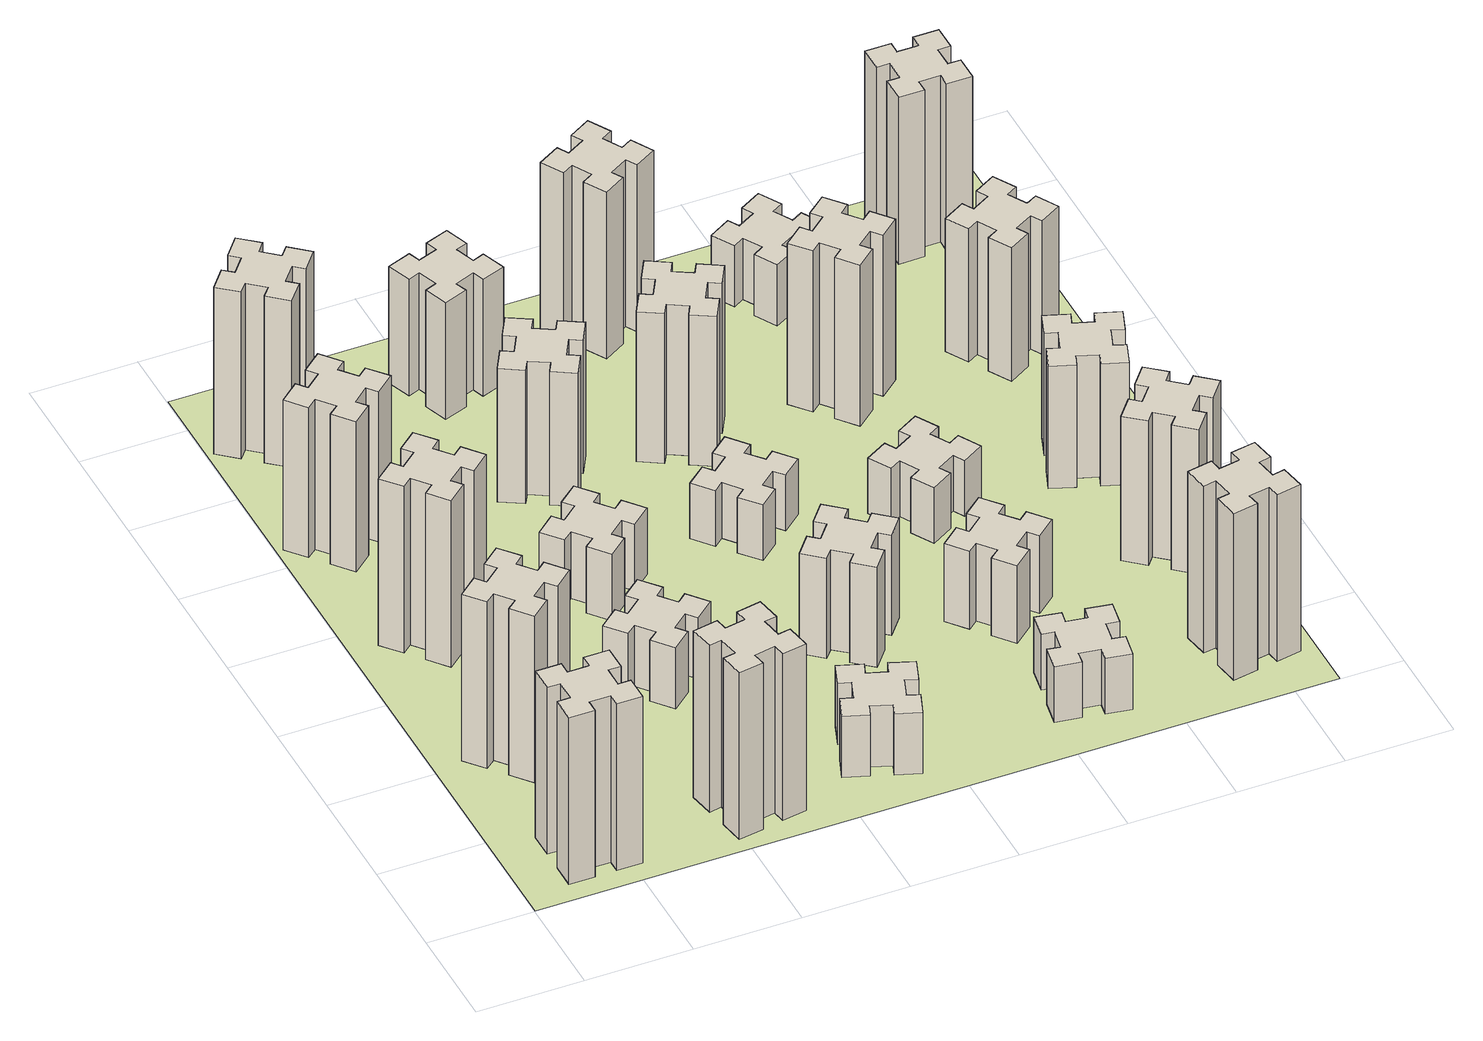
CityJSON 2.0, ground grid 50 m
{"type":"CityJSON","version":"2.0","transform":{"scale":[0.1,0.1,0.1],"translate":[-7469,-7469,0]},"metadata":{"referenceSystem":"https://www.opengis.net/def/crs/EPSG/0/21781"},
"CityObjects":{
"building1":{"type":"Building","attributes":{"class":"1000","function":"1000","usage":"1000","yearOfConstruction":2016,"roofType":"1000","measuredHeight":90,"storeysAboveGround":30,"storeysBelowGround":0},"geometry":[{"type":"Solid","lod":"1","boundaries":[[[[0,1,2,3,4,5,6,7,8,9,10,11,12,13,14,15,16,17,18,19]],[[17,16,20,21]],[[16,15,22,20]],[[15,14,23,22]],[[14,13,24,23]],[[13,12,25,24]],[[12,11,26,25]],[[11,10,27,26]],[[10,9,28,27]],[[9,8,29,28]],[[8,7,30,29]],[[7,6,31,30]],[[6,5,32,31]],[[5,4,33,32]],[[4,3,34,33]],[[3,2,35,34]],[[2,1,36,35]],[[1,0,37,36]],[[0,19,38,37]],[[19,18,39,38]],[[18,17,21,39]],[[24,25,26,27,28,29,30,31,32,33,34,35,36,37,38,39,21,20,22,23]]]]}]},
"building2":{"type":"Building","attributes":{"class":"1000","function":"1000","usage":"1000","yearOfConstruction":2016,"roofType":"1000","measuredHeight":90,"storeysAboveGround":30,"storeysBelowGround":0},"geometry":[{"type":"Solid","lod":"1","boundaries":[[[[40,41,42,43,44,45,46,47,48,49,50,51,52,53,54,55,56,57,58,59]],[[57,56,60,61]],[[56,55,62,60]],[[55,54,63,62]],[[54,53,64,63]],[[53,52,65,64]],[[52,51,66,65]],[[51,50,67,66]],[[50,49,68,67]],[[49,48,69,68]],[[48,47,70,69]],[[47,46,71,70]],[[46,45,72,71]],[[45,44,73,72]],[[44,43,74,73]],[[43,42,75,74]],[[42,41,76,75]],[[41,40,77,76]],[[40,59,78,77]],[[59,58,79,78]],[[58,57,61,79]],[[64,65,66,67,68,69,70,71,72,73,74,75,76,77,78,79,61,60,62,63]]]]}]},
"building3":{"type":"Building","attributes":{"class":"1000","function":"1000","usage":"1000","yearOfConstruction":2016,"roofType":"1000","measuredHeight":90,"storeysAboveGround":30,"storeysBelowGround":0},"geometry":[{"type":"Solid","lod":"1","boundaries":[[[[80,81,82,83,84,85,86,87,88,89,90,91,92,93,94,95,96,97,98,99]],[[97,96,100,101]],[[96,95,102,100]],[[95,94,103,102]],[[94,93,104,103]],[[93,92,105,104]],[[92,91,106,105]],[[91,90,107,106]],[[90,89,108,107]],[[89,88,109,108]],[[88,87,110,109]],[[87,86,111,110]],[[86,85,112,111]],[[85,84,113,112]],[[84,83,114,113]],[[83,82,115,114]],[[82,81,116,115]],[[81,80,117,116]],[[80,99,118,117]],[[99,98,119,118]],[[98,97,101,119]],[[104,105,106,107,108,109,110,111,112,113,114,115,116,117,118,119,101,100,102,103]]]]}]},
"building4":{"type":"Building","attributes":{"class":"1000","function":"1000","usage":"1000","yearOfConstruction":2016,"roofType":"1000","measuredHeight":81,"storeysAboveGround":30,"storeysBelowGround":0},"geometry":[{"type":"Solid","lod":"1","boundaries":[[[[120,121,122,123,124,125,126,127,128,129,130,131,132,133,134,135,136,137,138,139]],[[137,136,140,141]],[[136,135,142,140]],[[135,134,143,142]],[[134,133,144,143]],[[133,132,145,144]],[[132,131,146,145]],[[131,130,147,146]],[[130,129,148,147]],[[129,128,149,148]],[[128,127,150,149]],[[127,126,151,150]],[[126,125,152,151]],[[125,124,153,152]],[[124,123,154,153]],[[123,122,155,154]],[[122,121,156,155]],[[121,120,157,156]],[[120,139,158,157]],[[139,138,159,158]],[[138,137,141,159]],[[144,145,146,147,148,149,150,151,152,153,154,155,156,157,158,159,141,140,142,143]]]]}]},
"building5":{"type":"Building","attributes":{"class":"1000","function":"1000","usage":"1000","yearOfConstruction":2016,"roofType":"1000","measuredHeight":90,"storeysAboveGround":30,"storeysBelowGround":0},"geometry":[{"type":"Solid","lod":"1","boundaries":[[[[160,161,162,163,164,165,166,167,168,169,170,171,172,173,174,175,176,177,178,179]],[[177,176,180,181]],[[176,175,182,180]],[[175,174,183,182]],[[174,173,184,183]],[[173,172,185,184]],[[172,171,186,185]],[[171,170,187,186]],[[170,169,188,187]],[[169,168,189,188]],[[168,167,190,189]],[[167,166,191,190]],[[166,165,192,191]],[[165,164,193,192]],[[164,163,194,193]],[[163,162,195,194]],[[162,161,196,195]],[[161,160,197,196]],[[160,179,198,197]],[[179,178,199,198]],[[178,177,181,199]],[[184,185,186,187,188,189,190,191,192,193,194,195,196,197,198,199,181,180,182,183]]]]}]},
"building6":{"type":"Building","attributes":{"class":"1000","function":"1000","usage":"1000","yearOfConstruction":2016,"roofType":"1000","measuredHeight":90,"storeysAboveGround":30,"storeysBelowGround":0},"geometry":[{"type":"Solid","lod":"1","boundaries":[[[[200,201,202,203,204,205,206,207,208,209,210,211,212,213,214,215,216,217,218,219]],[[217,216,220,221]],[[216,215,222,220]],[[215,214,223,222]],[[214,213,224,223]],[[213,212,225,224]],[[212,211,226,225]],[[211,210,227,226]],[[210,209,228,227]],[[209,208,229,228]],[[208,207,230,229]],[[207,206,231,230]],[[206,205,232,231]],[[205,204,233,232]],[[204,203,234,233]],[[203,202,235,234]],[[202,201,236,235]],[[201,200,237,236]],[[200,219,238,237]],[[219,218,239,238]],[[218,217,221,239]],[[224,225,226,227,228,229,230,231,232,233,234,235,236,237,238,239,221,220,222,223]]]]}]},
"building7":{"type":"Building","attributes":{"class":"1000","function":"1000","usage":"1000","yearOfConstruction":2016,"roofType":"1000","measuredHeight":33,"storeysAboveGround":30,"storeysBelowGround":0},"geometry":[{"type":"Solid","lod":"1","boundaries":[[[[240,241,242,243,244,245,246,247,248,249,250,251,252,253,254,255,256,257,258,259]],[[257,256,260,261]],[[256,255,262,260]],[[255,254,263,262]],[[254,253,264,263]],[[253,252,265,264]],[[252,251,266,265]],[[251,250,267,266]],[[250,249,268,267]],[[249,248,269,268]],[[248,247,270,269]],[[247,246,271,270]],[[246,245,272,271]],[[245,244,273,272]],[[244,243,274,273]],[[243,242,275,274]],[[242,241,276,275]],[[241,240,277,276]],[[240,259,278,277]],[[259,258,279,278]],[[258,257,261,279]],[[264,265,266,267,268,269,270,271,272,273,274,275,276,277,278,279,261,260,262,263]]]]}]},
"building8":{"type":"Building","attributes":{"class":"1000","function":"1000","usage":"1000","yearOfConstruction":2016,"roofType":"1000","measuredHeight":36,"storeysAboveGround":30,"storeysBelowGround":0},"geometry":[{"type":"Solid","lod":"1","boundaries":[[[[280,281,282,283,284,285,286,287,288,289,290,291,292,293,294,295,296,297,298,299]],[[297,296,300,301]],[[296,295,302,300]],[[295,294,303,302]],[[294,293,304,303]],[[293,292,305,304]],[[292,291,306,305]],[[291,290,307,306]],[[290,289,308,307]],[[289,288,309,308]],[[288,287,310,309]],[[287,286,311,310]],[[286,285,312,311]],[[285,284,313,312]],[[284,283,314,313]],[[283,282,315,314]],[[282,281,316,315]],[[281,280,317,316]],[[280,299,318,317]],[[299,298,319,318]],[[298,297,301,319]],[[304,305,306,307,308,309,310,311,312,313,314,315,316,317,318,319,301,300,302,303]]]]}]},
"building9":{"type":"Building","attributes":{"class":"1000","function":"1000","usage":"1000","yearOfConstruction":2016,"roofType":"1000","measuredHeight":33,"storeysAboveGround":30,"storeysBelowGround":0},"geometry":[{"type":"Solid","lod":"1","boundaries":[[[[320,321,322,323,324,325,326,327,328,329,330,331,332,333,334,335,336,337,338,339]],[[337,336,340,341]],[[336,335,342,340]],[[335,334,343,342]],[[334,333,344,343]],[[333,332,345,344]],[[332,331,346,345]],[[331,330,347,346]],[[330,329,348,347]],[[329,328,349,348]],[[328,327,350,349]],[[327,326,351,350]],[[326,325,352,351]],[[325,324,353,352]],[[324,323,354,353]],[[323,322,355,354]],[[322,321,356,355]],[[321,320,357,356]],[[320,339,358,357]],[[339,338,359,358]],[[338,337,341,359]],[[344,345,346,347,348,349,350,351,352,353,354,355,356,357,358,359,341,340,342,343]]]]}]},
"building10":{"type":"Building","attributes":{"class":"1000","function":"1000","usage":"1000","yearOfConstruction":2016,"roofType":"1000","measuredHeight":72,"storeysAboveGround":30,"storeysBelowGround":0},"geometry":[{"type":"Solid","lod":"1","boundaries":[[[[360,361,362,363,364,365,366,367,368,369,370,371,372,373,374,375,376,377,378,379]],[[377,376,380,381]],[[376,375,382,380]],[[375,374,383,382]],[[374,373,384,383]],[[373,372,385,384]],[[372,371,386,385]],[[371,370,387,386]],[[370,369,388,387]],[[369,368,389,388]],[[368,367,390,389]],[[367,366,391,390]],[[366,365,392,391]],[[365,364,393,392]],[[364,363,394,393]],[[363,362,395,394]],[[362,361,396,395]],[[361,360,397,396]],[[360,379,398,397]],[[379,378,399,398]],[[378,377,381,399]],[[384,385,386,387,388,389,390,391,392,393,394,395,396,397,398,399,381,380,382,383]]]]}]},
"building11":{"type":"Building","attributes":{"class":"1000","function":"1000","usage":"1000","yearOfConstruction":2016,"roofType":"1000","measuredHeight":63,"storeysAboveGround":30,"storeysBelowGround":0},"geometry":[{"type":"Solid","lod":"1","boundaries":[[[[400,401,402,403,404,405,406,407,408,409,410,411,412,413,414,415,416,417,418,419]],[[417,416,420,421]],[[416,415,422,420]],[[415,414,423,422]],[[414,413,424,423]],[[413,412,425,424]],[[412,411,426,425]],[[411,410,427,426]],[[410,409,428,427]],[[409,408,429,428]],[[408,407,430,429]],[[407,406,431,430]],[[406,405,432,431]],[[405,404,433,432]],[[404,403,434,433]],[[403,402,435,434]],[[402,401,436,435]],[[401,400,437,436]],[[400,419,438,437]],[[419,418,439,438]],[[418,417,421,439]],[[424,425,426,427,428,429,430,431,432,433,434,435,436,437,438,439,421,420,422,423]]]]}]},
"building12":{"type":"Building","attributes":{"class":"1000","function":"1000","usage":"1000","yearOfConstruction":2016,"roofType":"1000","measuredHeight":54,"storeysAboveGround":30,"storeysBelowGround":0},"geometry":[{"type":"Solid","lod":"1","boundaries":[[[[440,441,442,443,444,445,446,447,448,449,450,451,452,453,454,455,456,457,458,459]],[[457,456,460,461]],[[456,455,462,460]],[[455,454,463,462]],[[454,453,464,463]],[[453,452,465,464]],[[452,451,466,465]],[[451,450,467,466]],[[450,449,468,467]],[[449,448,469,468]],[[448,447,470,469]],[[447,446,471,470]],[[446,445,472,471]],[[445,444,473,472]],[[444,443,474,473]],[[443,442,475,474]],[[442,441,476,475]],[[441,440,477,476]],[[440,459,478,477]],[[459,458,479,478]],[[458,457,461,479]],[[464,465,466,467,468,469,470,471,472,473,474,475,476,477,478,479,461,460,462,463]]]]}]},
"building13":{"type":"Building","attributes":{"class":"1000","function":"1000","usage":"1000","yearOfConstruction":2016,"roofType":"1000","measuredHeight":30,"storeysAboveGround":30,"storeysBelowGround":0},"geometry":[{"type":"Solid","lod":"1","boundaries":[[[[480,481,482,483,484,485,486,487,488,489,490,491,492,493,494,495,496,497,498,499]],[[497,496,500,501]],[[496,495,502,500]],[[495,494,503,502]],[[494,493,504,503]],[[493,492,505,504]],[[492,491,506,505]],[[491,490,507,506]],[[490,489,508,507]],[[489,488,509,508]],[[488,487,510,509]],[[487,486,511,510]],[[486,485,512,511]],[[485,484,513,512]],[[484,483,514,513]],[[483,482,515,514]],[[482,481,516,515]],[[481,480,517,516]],[[480,499,518,517]],[[499,498,519,518]],[[498,497,501,519]],[[504,505,506,507,508,509,510,511,512,513,514,515,516,517,518,519,501,500,502,503]]]]}]},
"building14":{"type":"Building","attributes":{"class":"1000","function":"1000","usage":"1000","yearOfConstruction":2016,"roofType":"1000","measuredHeight":81,"storeysAboveGround":30,"storeysBelowGround":0},"geometry":[{"type":"Solid","lod":"1","boundaries":[[[[520,521,522,523,524,525,526,527,528,529,530,531,532,533,534,535,536,537,538,539]],[[537,536,540,541]],[[536,535,542,540]],[[535,534,543,542]],[[534,533,544,543]],[[533,532,545,544]],[[532,531,546,545]],[[531,530,547,546]],[[530,529,548,547]],[[529,528,549,548]],[[528,527,550,549]],[[527,526,551,550]],[[526,525,552,551]],[[525,524,553,552]],[[524,523,554,553]],[[523,522,555,554]],[[522,521,556,555]],[[521,520,557,556]],[[520,539,558,557]],[[539,538,559,558]],[[538,537,541,559]],[[544,545,546,547,548,549,550,551,552,553,554,555,556,557,558,559,541,540,542,543]]]]}]},
"building15":{"type":"Building","attributes":{"class":"1000","function":"1000","usage":"1000","yearOfConstruction":2016,"roofType":"1000","measuredHeight":30,"storeysAboveGround":30,"storeysBelowGround":0},"geometry":[{"type":"Solid","lod":"1","boundaries":[[[[560,561,562,563,564,565,566,567,568,569,570,571,572,573,574,575,576,577,578,579]],[[577,576,580,581]],[[576,575,582,580]],[[575,574,583,582]],[[574,573,584,583]],[[573,572,585,584]],[[572,571,586,585]],[[571,570,587,586]],[[570,569,588,587]],[[569,568,589,588]],[[568,567,590,589]],[[567,566,591,590]],[[566,565,592,591]],[[565,564,593,592]],[[564,563,594,593]],[[563,562,595,594]],[[562,561,596,595]],[[561,560,597,596]],[[560,579,598,597]],[[579,578,599,598]],[[578,577,581,599]],[[584,585,586,587,588,589,590,591,592,593,594,595,596,597,598,599,581,580,582,583]]]]}]},
"building16":{"type":"Building","attributes":{"class":"1000","function":"1000","usage":"1000","yearOfConstruction":2016,"roofType":"1000","measuredHeight":90,"storeysAboveGround":30,"storeysBelowGround":0},"geometry":[{"type":"Solid","lod":"1","boundaries":[[[[600,601,602,603,604,605,606,607,608,609,610,611,612,613,614,615,616,617,618,619]],[[617,616,620,621]],[[616,615,622,620]],[[615,614,623,622]],[[614,613,624,623]],[[613,612,625,624]],[[612,611,626,625]],[[611,610,627,626]],[[610,609,628,627]],[[609,608,629,628]],[[608,607,630,629]],[[607,606,631,630]],[[606,605,632,631]],[[605,604,633,632]],[[604,603,634,633]],[[603,602,635,634]],[[602,601,636,635]],[[601,600,637,636]],[[600,619,638,637]],[[619,618,639,638]],[[618,617,621,639]],[[624,625,626,627,628,629,630,631,632,633,634,635,636,637,638,639,621,620,622,623]]]]}]},
"building17":{"type":"Building","attributes":{"class":"1000","function":"1000","usage":"1000","yearOfConstruction":2016,"roofType":"1000","measuredHeight":42,"storeysAboveGround":30,"storeysBelowGround":0},"geometry":[{"type":"Solid","lod":"1","boundaries":[[[[640,641,642,643,644,645,646,647,648,649,650,651,652,653,654,655,656,657,658,659]],[[657,656,660,661]],[[656,655,662,660]],[[655,654,663,662]],[[654,653,664,663]],[[653,652,665,664]],[[652,651,666,665]],[[651,650,667,666]],[[650,649,668,667]],[[649,648,669,668]],[[648,647,670,669]],[[647,646,671,670]],[[646,645,672,671]],[[645,644,673,672]],[[644,643,674,673]],[[643,642,675,674]],[[642,641,676,675]],[[641,640,677,676]],[[640,659,678,677]],[[659,658,679,678]],[[658,657,661,679]],[[664,665,666,667,668,669,670,671,672,673,674,675,676,677,678,679,661,660,662,663]]]]}]},
"building18":{"type":"Building","attributes":{"class":"1000","function":"1000","usage":"1000","yearOfConstruction":2016,"roofType":"1000","measuredHeight":30,"storeysAboveGround":30,"storeysBelowGround":0},"geometry":[{"type":"Solid","lod":"1","boundaries":[[[[680,681,682,683,684,685,686,687,688,689,690,691,692,693,694,695,696,697,698,699]],[[697,696,700,701]],[[696,695,702,700]],[[695,694,703,702]],[[694,693,704,703]],[[693,692,705,704]],[[692,691,706,705]],[[691,690,707,706]],[[690,689,708,707]],[[689,688,709,708]],[[688,687,710,709]],[[687,686,711,710]],[[686,685,712,711]],[[685,684,713,712]],[[684,683,714,713]],[[683,682,715,714]],[[682,681,716,715]],[[681,680,717,716]],[[680,699,718,717]],[[699,698,719,718]],[[698,697,701,719]],[[704,705,706,707,708,709,710,711,712,713,714,715,716,717,718,719,701,700,702,703]]]]}]},
"building19":{"type":"Building","attributes":{"class":"1000","function":"1000","usage":"1000","yearOfConstruction":2016,"roofType":"1000","measuredHeight":87,"storeysAboveGround":30,"storeysBelowGround":0},"geometry":[{"type":"Solid","lod":"1","boundaries":[[[[720,721,722,723,724,725,726,727,728,729,730,731,732,733,734,735,736,737,738,739]],[[737,736,740,741]],[[736,735,742,740]],[[735,734,743,742]],[[734,733,744,743]],[[733,732,745,744]],[[732,731,746,745]],[[731,730,747,746]],[[730,729,748,747]],[[729,728,749,748]],[[728,727,750,749]],[[727,726,751,750]],[[726,725,752,751]],[[725,724,753,752]],[[724,723,754,753]],[[723,722,755,754]],[[722,721,756,755]],[[721,720,757,756]],[[720,739,758,757]],[[739,738,759,758]],[[738,737,741,759]],[[744,745,746,747,748,749,750,751,752,753,754,755,756,757,758,759,741,740,742,743]]]]}]},
"building20":{"type":"Building","attributes":{"class":"1000","function":"1000","usage":"1000","yearOfConstruction":2016,"roofType":"1000","measuredHeight":90,"storeysAboveGround":30,"storeysBelowGround":0},"geometry":[{"type":"Solid","lod":"1","boundaries":[[[[760,761,762,763,764,765,766,767,768,769,770,771,772,773,774,775,776,777,778,779]],[[777,776,780,781]],[[776,775,782,780]],[[775,774,783,782]],[[774,773,784,783]],[[773,772,785,784]],[[772,771,786,785]],[[771,770,787,786]],[[770,769,788,787]],[[769,768,789,788]],[[768,767,790,789]],[[767,766,791,790]],[[766,765,792,791]],[[765,764,793,792]],[[764,763,794,793]],[[763,762,795,794]],[[762,761,796,795]],[[761,760,797,796]],[[760,779,798,797]],[[779,778,799,798]],[[778,777,781,799]],[[784,785,786,787,788,789,790,791,792,793,794,795,796,797,798,799,781,780,782,783]]]]}]},
"building21":{"type":"Building","attributes":{"class":"1000","function":"1000","usage":"1000","yearOfConstruction":2016,"roofType":"1000","measuredHeight":33,"storeysAboveGround":30,"storeysBelowGround":0},"geometry":[{"type":"Solid","lod":"1","boundaries":[[[[800,801,802,803,804,805,806,807,808,809,810,811,812,813,814,815,816,817,818,819]],[[817,816,820,821]],[[816,815,822,820]],[[815,814,823,822]],[[814,813,824,823]],[[813,812,825,824]],[[812,811,826,825]],[[811,810,827,826]],[[810,809,828,827]],[[809,808,829,828]],[[808,807,830,829]],[[807,806,831,830]],[[806,805,832,831]],[[805,804,833,832]],[[804,803,834,833]],[[803,802,835,834]],[[802,801,836,835]],[[801,800,837,836]],[[800,819,838,837]],[[819,818,839,838]],[[818,817,821,839]],[[824,825,826,827,828,829,830,831,832,833,834,835,836,837,838,839,821,820,822,823]]]]}]},
"building22":{"type":"Building","attributes":{"class":"1000","function":"1000","usage":"1000","yearOfConstruction":2016,"roofType":"1000","measuredHeight":78,"storeysAboveGround":30,"storeysBelowGround":0},"geometry":[{"type":"Solid","lod":"1","boundaries":[[[[840,841,842,843,844,845,846,847,848,849,850,851,852,853,854,855,856,857,858,859]],[[857,856,860,861]],[[856,855,862,860]],[[855,854,863,862]],[[854,853,864,863]],[[853,852,865,864]],[[852,851,866,865]],[[851,850,867,866]],[[850,849,868,867]],[[849,848,869,868]],[[848,847,870,869]],[[847,846,871,870]],[[846,845,872,871]],[[845,844,873,872]],[[844,843,874,873]],[[843,842,875,874]],[[842,841,876,875]],[[841,840,877,876]],[[840,859,878,877]],[[859,858,879,878]],[[858,857,861,879]],[[864,865,866,867,868,869,870,871,872,873,874,875,876,877,878,879,861,860,862,863]]]]}]},
"building23":{"type":"Building","attributes":{"class":"1000","function":"1000","usage":"1000","yearOfConstruction":2016,"roofType":"1000","measuredHeight":66,"storeysAboveGround":30,"storeysBelowGround":0},"geometry":[{"type":"Solid","lod":"1","boundaries":[[[[880,881,882,883,884,885,886,887,888,889,890,891,892,893,894,895,896,897,898,899]],[[897,896,900,901]],[[896,895,902,900]],[[895,894,903,902]],[[894,893,904,903]],[[893,892,905,904]],[[892,891,906,905]],[[891,890,907,906]],[[890,889,908,907]],[[889,888,909,908]],[[888,887,910,909]],[[887,886,911,910]],[[886,885,912,911]],[[885,884,913,912]],[[884,883,914,913]],[[883,882,915,914]],[[882,881,916,915]],[[881,880,917,916]],[[880,899,918,917]],[[899,898,919,918]],[[898,897,901,919]],[[904,905,906,907,908,909,910,911,912,913,914,915,916,917,918,919,901,900,902,903]]]]}]},
"building24":{"type":"Building","attributes":{"class":"1000","function":"1000","usage":"1000","yearOfConstruction":2016,"roofType":"1000","measuredHeight":72,"storeysAboveGround":30,"storeysBelowGround":0},"geometry":[{"type":"Solid","lod":"1","boundaries":[[[[920,921,922,923,924,925,926,927,928,929,930,931,932,933,934,935,936,937,938,939]],[[937,936,940,941]],[[936,935,942,940]],[[935,934,943,942]],[[934,933,944,943]],[[933,932,945,944]],[[932,931,946,945]],[[931,930,947,946]],[[930,929,948,947]],[[929,928,949,948]],[[928,927,950,949]],[[927,926,951,950]],[[926,925,952,951]],[[925,924,953,952]],[[924,923,954,953]],[[923,922,955,954]],[[922,921,956,955]],[[921,920,957,956]],[[920,939,958,957]],[[939,938,959,958]],[[938,937,941,959]],[[944,945,946,947,948,949,950,951,952,953,954,955,956,957,958,959,941,940,942,943]]]]}]},
"building25":{"type":"Building","attributes":{"class":"1000","function":"1000","usage":"1000","yearOfConstruction":2016,"roofType":"1000","measuredHeight":90,"storeysAboveGround":30,"storeysBelowGround":0},"geometry":[{"type":"Solid","lod":"1","boundaries":[[[[960,961,962,963,964,965,966,967,968,969,970,971,972,973,974,975,976,977,978,979]],[[977,976,980,981]],[[976,975,982,980]],[[975,974,983,982]],[[974,973,984,983]],[[973,972,985,984]],[[972,971,986,985]],[[971,970,987,986]],[[970,969,988,987]],[[969,968,989,988]],[[968,967,990,989]],[[967,966,991,990]],[[966,965,992,991]],[[965,964,993,992]],[[964,963,994,993]],[[963,962,995,994]],[[962,961,996,995]],[[961,960,997,996]],[[960,979,998,997]],[[979,978,999,998]],[[978,977,981,999]],[[984,985,986,987,988,989,990,991,992,993,994,995,996,997,998,999,981,980,982,983]]]]}]},
"landuse1":{"type":"LandUse","attributes":{"name":"plot1","function":"1010"},"geometry":[{"type":"MultiSurface","lod":"1","boundaries":[[[1000,1001,1002,1003]]]}]}
},
"vertices":[
[265,325,0],[265,225,0],[205,225,0],[205,105,0],[325,105,0],[325,165,0],[425,165,0],[425,105,0],[545,105,0],[545,225,0],[485,225,0],[485,325,0],[545,325,0],[545,445,0],[425,445,0],[425,385,0],[325,385,0],[325,445,0],[205,445,0],[205,325,0],[325,385,900],[325,445,900],[425,385,900],[425,445,900],[545,445,900],[545,325,900],[485,325,900],[485,225,900],[545,225,900],[545,105,900],[425,105,900],[425,165,900],[325,165,900],[325,105,900],[205,105,900],[205,225,900],[265,225,900],[265,325,900],[205,325,900],[205,445,900],
[492,1048,0],[427,1124,0],[473,1163,0],[396,1255,0],[304,1178,0],[343,1132,0],[266,1067,0],[228,1113,0],[136,1036,0],[213,944,0],[259,983,0],[323,906,0],[277,868,0],[354,776,0],[446,853,0],[408,899,0],[484,963,0],[523,917,0],[615,994,0],[538,1086,0],[484,963,900],[523,917,900],[408,899,900],[446,853,900],[354,776,900],[277,868,900],[323,906,900],[259,983,900],[213,944,900],[136,1036,900],[228,1113,900],[266,1067,900],[343,1132,900],[304,1178,900],[396,1255,900],[473,1163,900],[427,1124,900],[492,1048,900],[538,1086,900],[615,994,900],
[492,1888,0],[427,1964,0],[473,2003,0],[396,2095,0],[304,2018,0],[343,1972,0],[266,1907,0],[228,1953,0],[136,1876,0],[213,1784,0],[259,1823,0],[323,1746,0],[277,1708,0],[354,1616,0],[446,1693,0],[408,1739,0],[484,1803,0],[523,1757,0],[615,1834,0],[538,1926,0],[484,1803,900],[523,1757,900],[408,1739,900],[446,1693,900],[354,1616,900],[277,1708,900],[323,1746,900],[259,1823,900],[213,1784,900],[136,1876,900],[228,1953,900],[266,1907,900],[343,1972,900],[304,2018,900],[396,2095,900],[473,2003,900],[427,1964,900],[492,1888,900],[538,1926,900],[615,1834,900],
[243,2712,0],[166,2647,0],[128,2693,0],[36,2616,0],[113,2524,0],[159,2563,0],[223,2486,0],[177,2448,0],[254,2356,0],[346,2433,0],[308,2479,0],[384,2543,0],[423,2497,0],[515,2574,0],[438,2666,0],[392,2628,0],[327,2704,0],[373,2743,0],[296,2835,0],[204,2758,0],[327,2704,810],[373,2743,810],[392,2628,810],[438,2666,810],[515,2574,810],[423,2497,810],[384,2543,810],[308,2479,810],[346,2433,810],[254,2356,810],[177,2448,810],[223,2486,810],[159,2563,810],[113,2524,810],[36,2616,810],[128,2693,810],[166,2647,810],[243,2712,810],[204,2758,810],[296,2835,810],
[1085,158,0],[1184,176,0],[1194,117,0],[1312,137,0],[1291,256,0],[1232,245,0],[1215,344,0],[1274,354,0],[1253,472,0],[1135,451,0],[1145,392,0],[1047,375,0],[1037,434,0],[918,413,0],[939,295,0],[998,305,0],[1016,207,0],[957,197,0],[977,78,0],[1096,99,0],[1016,207,900],[957,197,900],[998,305,900],[939,295,900],[918,413,900],[1037,434,900],[1047,375,900],[1145,392,900],[1135,451,900],[1253,472,900],[1274,354,900],[1215,344,900],[1232,245,900],[1291,256,900],[1312,137,900],[1194,117,900],[1184,176,900],[1085,158,900],[1096,99,900],[977,78,900],
[384,3387,0],[308,3452,0],[346,3498,0],[254,3575,0],[177,3483,0],[223,3444,0],[159,3368,0],[113,3406,0],[36,3314,0],[128,3237,0],[166,3283,0],[243,3219,0],[204,3173,0],[296,3096,0],[373,3188,0],[327,3226,0],[392,3303,0],[438,3264,0],[515,3356,0],[423,3433,0],[392,3303,900],[438,3264,900],[327,3226,900],[373,3188,900],[296,3096,900],[204,3173,900],[243,3219,900],[166,3283,900],[128,3237,900],[36,3314,900],[113,3406,900],[159,3368,900],[223,3444,900],[177,3483,900],[254,3575,900],[346,3498,900],[308,3452,900],[384,3387,900],[423,3433,900],[515,3356,900],
[1083,1332,0],[1006,1267,0],[968,1313,0],[876,1236,0],[953,1144,0],[999,1183,0],[1063,1106,0],[1017,1068,0],[1094,976,0],[1186,1053,0],[1148,1099,0],[1224,1163,0],[1263,1117,0],[1355,1194,0],[1278,1286,0],[1232,1248,0],[1167,1324,0],[1213,1363,0],[1136,1455,0],[1044,1378,0],[1167,1324,330],[1213,1363,330],[1232,1248,330],[1278,1286,330],[1355,1194,330],[1263,1117,330],[1224,1163,330],[1148,1099,330],[1186,1053,330],[1094,976,330],[1017,1068,330],[1063,1106,330],[999,1183,330],[953,1144,330],[876,1236,330],[968,1313,330],[1006,1267,330],[1083,1332,330],[1044,1378,330],[1136,1455,330],
[1083,1972,0],[1006,1907,0],[968,1953,0],[876,1876,0],[953,1784,0],[999,1823,0],[1063,1746,0],[1017,1708,0],[1094,1616,0],[1186,1693,0],[1148,1739,0],[1224,1803,0],[1263,1757,0],[1355,1834,0],[1278,1926,0],[1232,1888,0],[1167,1964,0],[1213,2003,0],[1136,2095,0],[1044,2018,0],[1167,1964,360],[1213,2003,360],[1232,1888,360],[1278,1926,360],[1355,1834,360],[1263,1757,360],[1224,1803,360],[1148,1739,360],[1186,1693,360],[1094,1616,360],[1017,1708,360],[1063,1746,360],[999,1823,360],[953,1784,360],[876,1876,360],[968,1953,360],[1006,1907,360],[1083,1972,360],[1044,2018,360],[1136,2095,360],
[1669,460,0],[1635,366,0],[1579,387,0],[1537,274,0],[1650,233,0],[1671,289,0],[1765,255,0],[1744,199,0],[1857,157,0],[1898,270,0],[1842,291,0],[1876,385,0],[1932,364,0],[1973,477,0],[1860,518,0],[1840,462,0],[1746,496,0],[1767,552,0],[1654,593,0],[1613,480,0],[1746,496,330],[1767,552,330],[1840,462,330],[1860,518,330],[1973,477,330],[1932,364,330],[1876,385,330],[1842,291,330],[1898,270,330],[1857,157,330],[1744,199,330],[1765,255,330],[1671,289,330],[1650,233,330],[1537,274,330],[1579,387,330],[1635,366,330],[1669,460,330],[1613,480,330],[1654,593,330],
[1314,2666,0],[1227,2716,0],[1257,2768,0],[1153,2828,0],[1093,2724,0],[1145,2694,0],[1095,2607,0],[1043,2637,0],[983,2533,0],[1087,2473,0],[1117,2525,0],[1204,2475,0],[1174,2423,0],[1278,2363,0],[1338,2467,0],[1286,2497,0],[1336,2584,0],[1388,2554,0],[1448,2658,0],[1344,2718,0],[1336,2584,720],[1388,2554,720],[1286,2497,720],[1338,2467,720],[1278,2363,720],[1174,2423,720],[1204,2475,720],[1117,2525,720],[1087,2473,720],[983,2533,720],[1043,2637,720],[1095,2607,720],[1145,2694,720],[1093,2724,720],[1153,2828,720],[1257,2768,720],[1227,2716,720],[1314,2666,720],[1344,2718,720],[1448,2658,720],
[1125,3456,0],[1031,3422,0],[1010,3478,0],[897,3437,0],[939,3324,0],[995,3345,0],[1029,3251,0],[973,3230,0],[1014,3117,0],[1127,3159,0],[1106,3215,0],[1200,3249,0],[1220,3193,0],[1333,3234,0],[1292,3347,0],[1236,3326,0],[1202,3420,0],[1258,3440,0],[1217,3553,0],[1104,3512,0],[1202,3420,630],[1258,3440,630],[1236,3326,630],[1292,3347,630],[1333,3234,630],[1220,3193,630],[1200,3249,630],[1106,3215,630],[1127,3159,630],[1014,3117,630],[973,3230,630],[1029,3251,630],[995,3345,630],[939,3324,630],[897,3437,630],[1010,3478,630],[1031,3422,630],[1125,3456,630],[1104,3512,630],[1217,3553,630],
[1846,1063,0],[1923,999,0],[1884,953,0],[1976,876,0],[2053,968,0],[2007,1006,0],[2072,1083,0],[2118,1044,0],[2195,1136,0],[2103,1213,0],[2064,1167,0],[1988,1232,0],[2026,1278,0],[1934,1355,0],[1857,1263,0],[1903,1224,0],[1839,1148,0],[1793,1186,0],[1716,1094,0],[1808,1017,0],[1839,1148,540],[1793,1186,540],[1903,1224,540],[1857,1263,540],[1934,1355,540],[2026,1278,540],[1988,1232,540],[2064,1167,540],[2103,1213,540],[2195,1136,540],[2118,1044,540],[2072,1083,540],[2007,1006,540],[2053,968,540],[1976,876,540],[1884,953,540],[1923,999,540],[1846,1063,540],[1808,1017,540],[1716,1094,540],
[1972,1988,0],[1907,2064,0],[1953,2103,0],[1876,2195,0],[1784,2118,0],[1823,2072,0],[1746,2007,0],[1708,2053,0],[1616,1976,0],[1693,1884,0],[1739,1923,0],[1803,1846,0],[1757,1808,0],[1834,1716,0],[1926,1793,0],[1888,1839,0],[1964,1903,0],[2003,1857,0],[2095,1934,0],[2018,2026,0],[1964,1903,300],[2003,1857,300],[1888,1839,300],[1926,1793,300],[1834,1716,300],[1757,1808,300],[1803,1846,300],[1739,1923,300],[1693,1884,300],[1616,1976,300],[1708,2053,300],[1746,2007,300],[1823,2072,300],[1784,2118,300],[1876,2195,300],[1953,2103,300],[1907,2064,300],[1972,1988,300],[2018,2026,300],[2095,1934,300],
[1926,2497,0],[1976,2584,0],[2028,2554,0],[2088,2658,0],[1984,2718,0],[1954,2666,0],[1867,2716,0],[1897,2768,0],[1793,2828,0],[1733,2724,0],[1785,2694,0],[1735,2607,0],[1683,2637,0],[1623,2533,0],[1727,2473,0],[1757,2525,0],[1844,2475,0],[1814,2423,0],[1918,2363,0],[1978,2467,0],[1844,2475,810],[1814,2423,810],[1757,2525,810],[1727,2473,810],[1623,2533,810],[1683,2637,810],[1735,2607,810],[1785,2694,810],[1733,2724,810],[1793,2828,810],[1897,2768,810],[1867,2716,810],[1954,2666,810],[1984,2718,810],[2088,2658,810],[2028,2554,810],[1976,2584,810],[1926,2497,810],[1978,2467,810],[1918,2363,810],
[2596,444,0],[2578,345,0],[2519,356,0],[2498,237,0],[2617,217,0],[2627,276,0],[2725,258,0],[2715,199,0],[2833,178,0],[2854,297,0],[2795,307,0],[2812,405,0],[2871,395,0],[2892,513,0],[2774,534,0],[2764,475,0],[2665,492,0],[2676,551,0],[2557,572,0],[2537,454,0],[2665,492,300],[2676,551,300],[2764,475,300],[2774,534,300],[2892,513,300],[2871,395,300],[2812,405,300],[2795,307,300],[2854,297,300],[2833,178,300],[2715,199,300],[2725,258,300],[2627,276,300],[2617,217,300],[2498,237,300],[2519,356,300],[2578,345,300],[2596,444,300],[2537,454,300],[2557,572,300],
[1844,3556,0],[1757,3506,0],[1727,3558,0],[1623,3498,0],[1683,3394,0],[1735,3424,0],[1785,3337,0],[1733,3307,0],[1793,3203,0],[1897,3263,0],[1867,3315,0],[1954,3365,0],[1984,3313,0],[2088,3373,0],[2028,3477,0],[1976,3447,0],[1926,3534,0],[1978,3564,0],[1918,3668,0],[1814,3608,0],[1926,3534,900],[1978,3564,900],[1976,3447,900],[2028,3477,900],[2088,3373,900],[1984,3313,900],[1954,3365,900],[1867,3315,900],[1897,3263,900],[1793,3203,900],[1733,3307,900],[1785,3337,900],[1735,3424,900],[1683,3394,900],[1623,3498,900],[1727,3558,900],[1757,3506,900],[1844,3556,900],[1814,3608,900],[1918,3668,900],
[2628,899,0],[2704,963,0],[2743,917,0],[2835,994,0],[2758,1086,0],[2712,1048,0],[2647,1124,0],[2693,1163,0],[2616,1255,0],[2524,1178,0],[2563,1132,0],[2486,1067,0],[2448,1113,0],[2356,1036,0],[2433,944,0],[2479,983,0],[2543,906,0],[2497,868,0],[2574,776,0],[2666,853,0],[2543,906,420],[2497,868,420],[2479,983,420],[2433,944,420],[2356,1036,420],[2448,1113,420],[2486,1067,420],[2563,1132,420],[2524,1178,420],[2616,1255,420],[2693,1163,420],[2647,1124,420],[2712,1048,420],[2758,1086,420],[2835,994,420],[2743,917,420],[2704,963,420],[2628,899,420],[2666,853,420],[2574,776,420],
[2475,1744,0],[2525,1657,0],[2473,1627,0],[2533,1523,0],[2637,1583,0],[2607,1635,0],[2694,1685,0],[2724,1633,0],[2828,1693,0],[2768,1797,0],[2716,1767,0],[2666,1854,0],[2718,1884,0],[2658,1988,0],[2554,1928,0],[2584,1876,0],[2497,1826,0],[2467,1878,0],[2363,1818,0],[2423,1714,0],[2497,1826,300],[2467,1878,300],[2584,1876,300],[2554,1928,300],[2658,1988,300],[2718,1884,300],[2666,1854,300],[2716,1767,300],[2768,1797,300],[2828,1693,300],[2724,1633,300],[2694,1685,300],[2607,1635,300],[2637,1583,300],[2533,1523,300],[2473,1627,300],[2525,1657,300],[2475,1744,300],[2423,1714,300],[2363,1818,300],
[2563,2712,0],[2486,2647,0],[2448,2693,0],[2356,2616,0],[2433,2524,0],[2479,2563,0],[2543,2486,0],[2497,2448,0],[2574,2356,0],[2666,2433,0],[2628,2479,0],[2704,2543,0],[2743,2497,0],[2835,2574,0],[2758,2666,0],[2712,2628,0],[2647,2704,0],[2693,2743,0],[2616,2835,0],[2524,2758,0],[2647,2704,870],[2693,2743,870],[2712,2628,870],[2758,2666,870],[2835,2574,870],[2743,2497,870],[2704,2543,870],[2628,2479,870],[2666,2433,870],[2574,2356,870],[2497,2448,870],[2543,2486,870],[2479,2563,870],[2433,2524,870],[2356,2616,870],[2448,2693,870],[2486,2647,870],[2563,2712,870],[2524,2758,870],[2616,2835,870],
[3465,492,0],[3367,475,0],[3357,534,0],[3238,513,0],[3259,395,0],[3318,405,0],[3336,307,0],[3277,297,0],[3297,178,0],[3416,199,0],[3405,258,0],[3504,276,0],[3514,217,0],[3632,237,0],[3611,356,0],[3552,345,0],[3535,444,0],[3594,454,0],[3573,572,0],[3455,551,0],[3535,444,900],[3594,454,900],[3552,345,900],[3611,356,900],[3632,237,900],[3514,217,900],[3504,276,900],[3405,258,900],[3416,199,900],[3297,178,900],[3277,297,900],[3336,307,900],[3318,405,900],[3259,395,900],[3238,513,900],[3357,534,900],[3367,475,900],[3465,492,900],[3455,551,900],[3573,572,900],
[2716,3347,0],[2666,3434,0],[2718,3464,0],[2658,3568,0],[2554,3508,0],[2584,3456,0],[2497,3406,0],[2467,3458,0],[2363,3398,0],[2423,3294,0],[2475,3324,0],[2525,3237,0],[2473,3207,0],[2533,3103,0],[2637,3163,0],[2607,3215,0],[2694,3265,0],[2724,3213,0],[2828,3273,0],[2768,3377,0],[2694,3265,330],[2724,3213,330],[2607,3215,330],[2637,3163,330],[2533,3103,330],[2473,3207,330],[2525,3237,330],[2475,3324,330],[2423,3294,330],[2363,3398,330],[2467,3458,330],[2497,3406,330],[2584,3456,330],[2554,3508,330],[2658,3568,330],[2718,3464,330],[2666,3434,330],[2716,3347,330],[2768,3377,330],[2828,3273,330],
[3544,1167,0],[3468,1232,0],[3506,1278,0],[3414,1355,0],[3337,1263,0],[3383,1224,0],[3319,1148,0],[3273,1186,0],[3196,1094,0],[3288,1017,0],[3326,1063,0],[3403,999,0],[3364,953,0],[3456,876,0],[3533,968,0],[3487,1006,0],[3552,1083,0],[3598,1044,0],[3675,1136,0],[3583,1213,0],[3552,1083,780],[3598,1044,780],[3487,1006,780],[3533,968,780],[3456,876,780],[3364,953,780],[3403,999,780],[3326,1063,780],[3288,1017,780],[3196,1094,780],[3273,1186,780],[3319,1148,780],[3383,1224,780],[3337,1263,780],[3414,1355,780],[3506,1278,780],[3468,1232,780],[3544,1167,780],[3583,1213,780],[3675,1136,780],
[3420,1842,0],[3326,1876,0],[3347,1932,0],[3234,1973,0],[3193,1860,0],[3249,1840,0],[3215,1746,0],[3159,1767,0],[3117,1654,0],[3230,1613,0],[3251,1669,0],[3345,1635,0],[3324,1579,0],[3437,1537,0],[3478,1650,0],[3422,1671,0],[3456,1765,0],[3512,1744,0],[3553,1857,0],[3440,1898,0],[3456,1765,660],[3512,1744,660],[3422,1671,660],[3478,1650,660],[3437,1537,660],[3324,1579,660],[3345,1635,660],[3251,1669,660],[3230,1613,660],[3117,1654,660],[3159,1767,660],[3215,1746,660],[3249,1840,660],[3193,1860,660],[3234,1973,660],[3347,1932,660],[3326,1876,660],[3420,1842,660],[3440,1898,660],[3553,1857,660],
[3324,2716,0],[3237,2666,0],[3207,2718,0],[3103,2658,0],[3163,2554,0],[3215,2584,0],[3265,2497,0],[3213,2467,0],[3273,2363,0],[3377,2423,0],[3347,2475,0],[3434,2525,0],[3464,2473,0],[3568,2533,0],[3508,2637,0],[3456,2607,0],[3406,2694,0],[3458,2724,0],[3398,2828,0],[3294,2768,0],[3406,2694,720],[3458,2724,720],[3456,2607,720],[3508,2637,720],[3568,2533,720],[3464,2473,720],[3434,2525,720],[3347,2475,720],[3377,2423,720],[3273,2363,720],[3213,2467,720],[3265,2497,720],[3215,2584,720],[3163,2554,720],[3103,2658,720],[3207,2718,720],[3237,2666,720],[3324,2716,720],[3294,2768,720],[3398,2828,720],
[3285,3325,0],[3385,3325,0],[3385,3265,0],[3505,3265,0],[3505,3385,0],[3445,3385,0],[3445,3485,0],[3505,3485,0],[3505,3605,0],[3385,3605,0],[3385,3545,0],[3285,3545,0],[3285,3605,0],[3165,3605,0],[3165,3485,0],[3225,3485,0],[3225,3385,0],[3165,3385,0],[3165,3265,0],[3285,3265,0],[3225,3385,900],[3165,3385,900],[3225,3485,900],[3165,3485,900],[3165,3605,900],[3285,3605,900],[3285,3545,900],[3385,3545,900],[3385,3605,900],[3505,3605,900],[3505,3485,900],[3445,3485,900],[3445,3385,900],[3505,3385,900],[3505,3265,900],[3385,3265,900],[3385,3325,900],[3285,3325,900],[3285,3265,900],[3165,3265,900],
[5,3705,0],[3705,3705,0],[3705,5,0],[5,5,0]
]}
